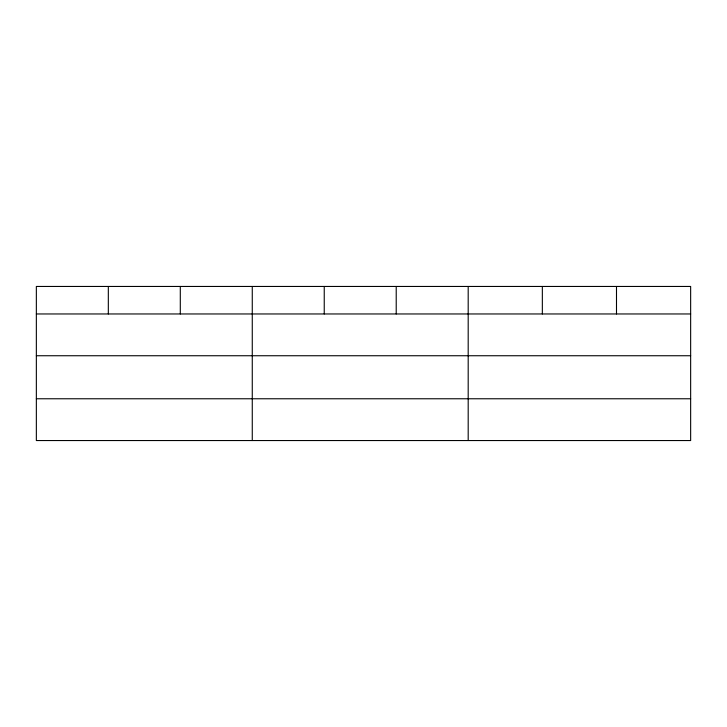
<?xml version="1.0" encoding="UTF-8"?>
<svg xmlns="http://www.w3.org/2000/svg" width="727" height="727" viewBox="0 0 727 727"><rect width="100%" height="100%" fill="white"/><g stroke="black" fill="none" stroke-linecap="round" stroke-linejoin="round"><path stroke-width="1.09" d="M690.65 355.739L690.65 286.456L36.35 286.456L36.35 440.544L690.65 440.544L690.65 355.739L36.35 355.739M36.35 313.964L690.65 313.964M36.35 398.769L690.65 398.769M616.496 286.456L616.496 313.964M542.342 286.456L542.342 313.964M468.188 286.456L468.188 440.544M396.215 286.456L396.215 313.964M324.242 286.456L324.242 313.964M252.269 286.456L252.269 440.544M180.296 286.456L180.296 313.964M108.323 286.456L108.323 313.964"/></g></svg>
